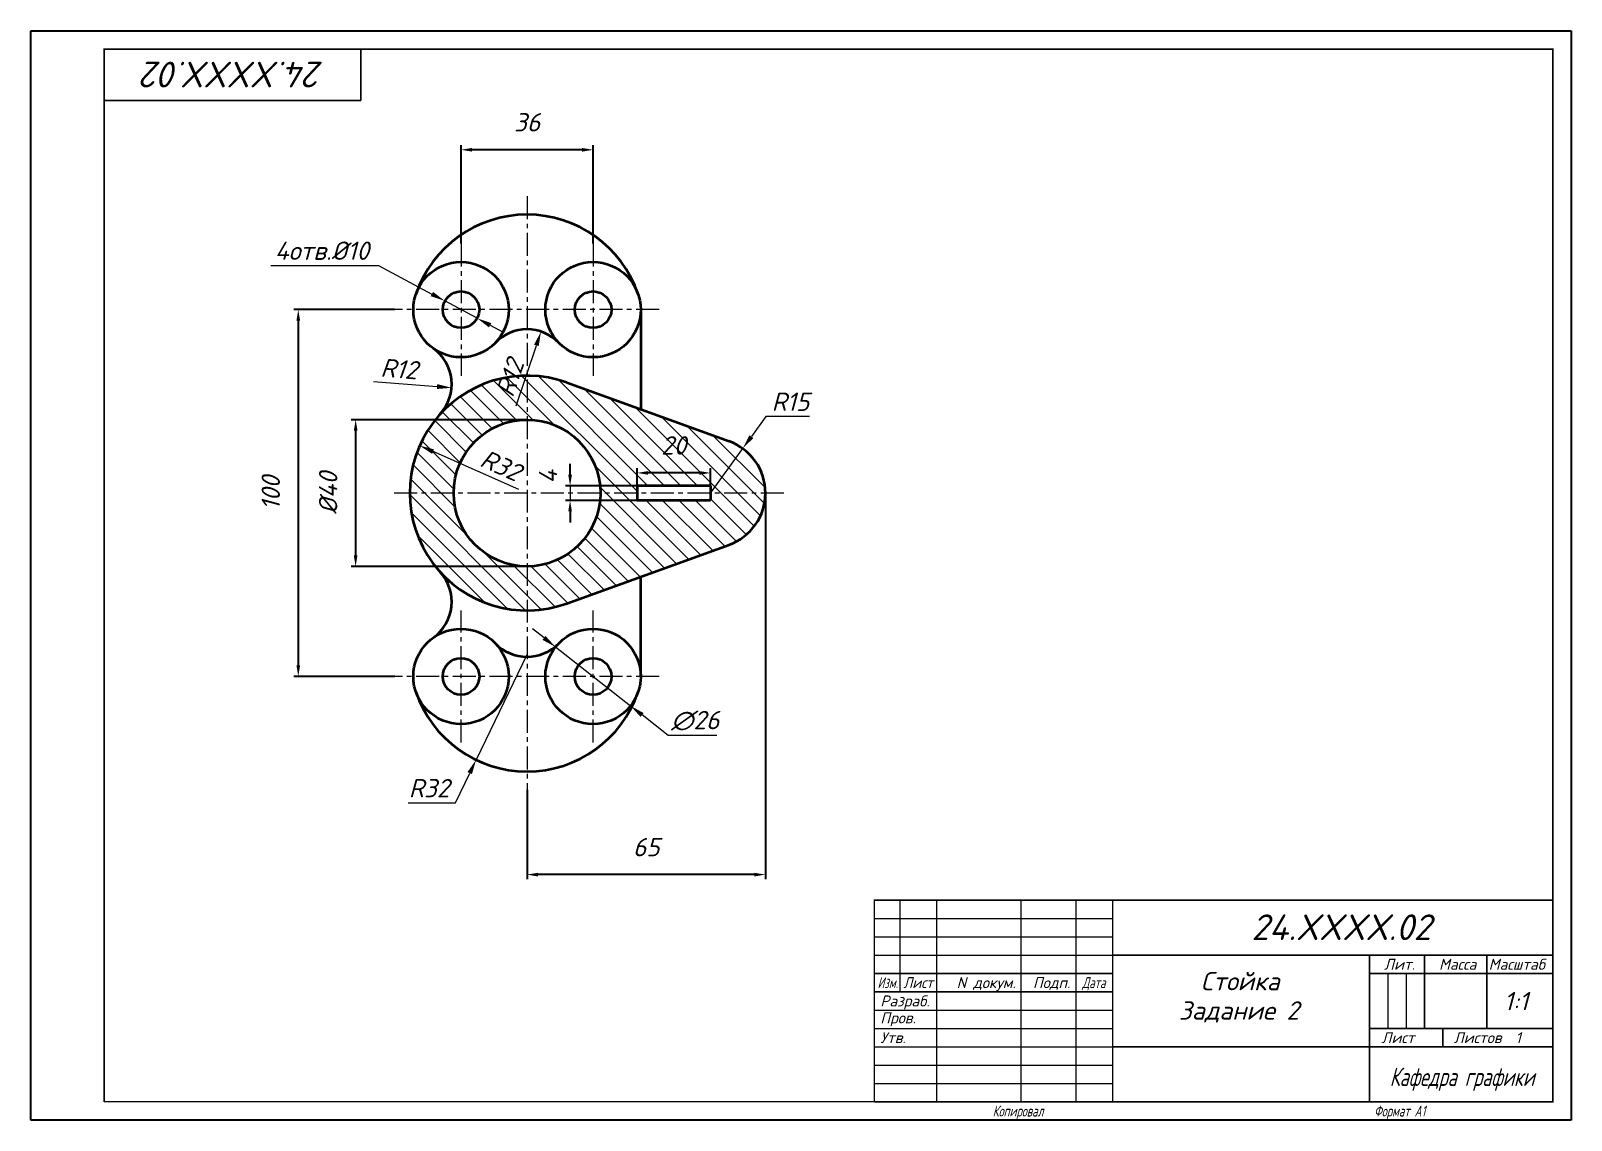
# Model space of a CAD drawing. Header units: millimetres. Extents: x 0 to 420, y 0 to 297.
import ezdxf
from ezdxf.enums import TextEntityAlignment as Align

# ---------------------------------------------------------------- set-up
doc = ezdxf.new("R2010")
doc.units = ezdxf.units.MM
doc.linetypes.add('CENTER', pattern=[2, 1.25, -0.25, 0.25, -0.25])
doc.layers.get('0').update_dxf_attribs({"lineweight": 15})
for name, color, linetype, lineweight in [('Осевая', 7, 'CENTER', 15), ('ОСН', 7, 'Continuous', 35), ('Размер', 7, 'Continuous', 18)]:
    doc.layers.add(name, color=color, linetype=linetype, lineweight=lineweight)
doc.styles.add('ESKD', font='isocpeur.ttf', dxfattribs={"oblique": 15})
doc.styles.get("Standard").update_dxf_attribs({"font": 'isocpeur.ttf', "oblique": 15})
doc.dimstyles.new('ESKD', dxfattribs={"dimtxt": 5, "dimasz": 4, "dimexe": 1.25, "dimexo": 0, "dimgap": 1.5, "dimtad": 3, "dimdec": 0, "dimdsep": 46, "dimtxsty": 'ESKD', "dimcen": 1.5, "dimdle": 1.25, "dimclrd": 256, "dimclre": 256, "dimclrt": 256, "dimazin": 2, "dimtfac": 0.766667, "dimtdec": 0, "dimtmove": 0, "dimatfit": 3, "dimtvp": 1.5, "dimtolj": 1, "dimtzin": 0, "dimlwd": -1, "dimlwe": -1, "dimarcsym": 0})
doc.dimstyles.new('ISO-25', dxfattribs={"dimtxt": 5, "dimasz": 3, "dimexe": 1.25, "dimexo": 0, "dimgap": 1.5, "dimtad": 0, "dimdec": 0, "dimzin": 0, "dimdsep": 46, "dimtxsty": 'ESKD', "dimcen": -3, "dimdle": 1.25, "dimadec": 0, "dimazin": 0, "dimtfac": 0.766667, "dimtdec": 0, "dimtofl": 0, "dimtmove": 2, "dimatfit": 3, "dimtvp": 1.5, "dimtolj": 1, "dimtzin": 0, "dimarcsym": 0})

# ---------------------------------------------------------------- blocks, each defined once
blk = doc.blocks.new('*D1')
at = {"layer": 'DEFPOINTS', "color": 0, "ltscale": 5, "transparency": 16777216}
for p in [(165.3, 176.47), (165.3, 172.98), (185.3, 172.98)]:
    blk.add_point(p, dxfattribs=at)
at = {"layer": 'Размер', "color": 0, "lineweight": -2, "ltscale": 5, "transparency": 16777216}
for p, q in [((165.3, 172.98), (165.3, 177.72)), ((182.3, 176.47), (168.3, 176.47)), ((185.3, 172.98), (185.3, 177.72))]:
    blk.add_line(p, q, dxfattribs=at)
at = {"layer": 'Размер', "color": 0, "ltscale": 5, "transparency": 16777216}
for points in [[(168.3, 176.97), (168.3, 175.97), (165.3, 176.47)], [(182.3, 176.97), (182.3, 175.97), (185.3, 176.47)]]:
    blk.add_solid(points, dxfattribs=at)
at = {"layer": 'Размер', "color": 0, "ltscale": 5, "transparency": 16777216, "insert": (175.3, 183.97), "char_height": 5, "attachment_point": 5, "style": 'ESKD'}
blk.add_mtext('\\A1;20', dxfattribs=at)
blk = doc.blocks.new('*D2')
at = {"layer": 'DEFPOINTS', "color": 0, "ltscale": 5, "transparency": 16777216}
for p in [(165.3, 172.98), (147.04, 168.98), (165.3, 168.98)]:
    blk.add_point(p, dxfattribs=at)
at = {"layer": 'Размер', "color": 0, "lineweight": -2, "ltscale": 5, "transparency": 16777216}
for p, q in [((147.04, 175.98), (147.04, 178.98)), ((165.3, 172.98), (145.79, 172.98)), ((165.3, 168.98), (145.79, 168.98)), ((147.04, 165.98), (147.04, 162.98))]:
    blk.add_line(p, q, dxfattribs=at)
at = {"layer": 'Размер', "color": 0, "ltscale": 5, "transparency": 16777216}
for points in [[(146.54, 175.98), (147.54, 175.98), (147.04, 172.98)], [(146.54, 165.98), (147.54, 165.98), (147.04, 168.98)]]:
    blk.add_solid(points, dxfattribs=at)
at = {"layer": 'Размер', "color": 0, "ltscale": 5, "transparency": 16777216, "insert": (141.04, 175.43), "char_height": 5, "attachment_point": 5, "rotation": 90, "style": 'ESKD'}
blk.add_mtext('\\A1;4', dxfattribs=at)
blk = doc.blocks.new('*D3')
at = {"layer": 'DEFPOINTS', "color": 0, "ltscale": 5, "transparency": 16777216}
for p in [(200.3, 170.98), (135.3, 90.06), (135.3, 66.95)]:
    blk.add_point(p, dxfattribs=at)
at = {"layer": 'Размер', "color": 0, "lineweight": -2, "ltscale": 5, "transparency": 16777216}
for p, q in [((200.3, 170.98), (200.3, 65.7)), ((135.3, 90.06), (135.3, 65.7)), ((197.3, 66.95), (138.3, 66.95))]:
    blk.add_line(p, q, dxfattribs=at)
at = {"layer": 'Размер', "color": 0, "ltscale": 5, "transparency": 16777216}
for points in [[(138.3, 67.45), (138.3, 66.45), (135.3, 66.95)], [(197.3, 67.45), (197.3, 66.45), (200.3, 66.95)]]:
    blk.add_solid(points, dxfattribs=at)
at = {"layer": 'Размер', "color": 0, "ltscale": 5, "transparency": 16777216, "insert": (167.8, 74.45), "char_height": 5, "attachment_point": 5, "style": 'ESKD'}
blk.add_mtext('\\A1;65', dxfattribs=at)
blk = doc.blocks.new('*D4')
at = {"layer": 'DEFPOINTS', "color": 0, "ltscale": 5, "transparency": 16777216}
for p in [(135.3, 190.98), (88.57, 150.98), (135.3, 150.98)]:
    blk.add_point(p, dxfattribs=at)
at = {"layer": 'Размер', "color": 0, "lineweight": -2, "ltscale": 5, "transparency": 16777216}
for p, q in [((135.3, 190.98), (87.32, 190.98)), ((88.57, 187.98), (88.57, 153.98)), ((135.3, 150.98), (87.32, 150.98))]:
    blk.add_line(p, q, dxfattribs=at)
at = {"layer": 'Размер', "color": 0, "ltscale": 5, "transparency": 16777216}
for points in [[(88.07, 187.98), (89.07, 187.98), (88.57, 190.98)], [(88.07, 153.98), (89.07, 153.98), (88.57, 150.98)]]:
    blk.add_solid(points, dxfattribs=at)
at = {"layer": 'Размер', "color": 0, "ltscale": 5, "transparency": 16777216, "insert": (81.07, 170.98), "char_height": 5, "attachment_point": 5, "rotation": 90, "style": 'ESKD'}
blk.add_mtext('\\A1;%%c40', dxfattribs=at)
blk = doc.blocks.new('*D5')
at = {"layer": 'DEFPOINTS', "color": 0, "ltscale": 5, "transparency": 16777216}
for p in [(99.3, 220.98), (72.93, 120.98), (99.3, 120.98)]:
    blk.add_point(p, dxfattribs=at)
at = {"layer": 'Размер', "color": 0, "lineweight": -2, "ltscale": 5, "transparency": 16777216}
for p, q in [((99.3, 220.98), (71.68, 220.98)), ((72.93, 217.98), (72.93, 123.98)), ((99.3, 120.98), (71.68, 120.98))]:
    blk.add_line(p, q, dxfattribs=at)
at = {"layer": 'Размер', "color": 0, "ltscale": 5, "transparency": 16777216}
for points in [[(72.43, 217.98), (73.43, 217.98), (72.93, 220.98)], [(72.43, 123.98), (73.43, 123.98), (72.93, 120.98)]]:
    blk.add_solid(points, dxfattribs=at)
at = {"layer": 'Размер', "color": 0, "ltscale": 5, "transparency": 16777216, "insert": (65.43, 170.98), "char_height": 5, "attachment_point": 5, "rotation": 90, "style": 'ESKD'}
blk.add_mtext('\\A1;100', dxfattribs=at)
blk = doc.blocks.new('*D6')
at = {"layer": 'DEFPOINTS', "color": 0, "ltscale": 5, "transparency": 16777216}
for p in [(117.3, 264.56), (117.3, 238.98), (153.3, 238.98)]:
    blk.add_point(p, dxfattribs=at)
at = {"layer": 'Размер', "color": 0, "lineweight": -2, "ltscale": 5, "transparency": 16777216}
for p, q in [((117.3, 238.98), (117.3, 265.81)), ((153.3, 238.98), (153.3, 265.81)), ((150.3, 264.56), (120.3, 264.56))]:
    blk.add_line(p, q, dxfattribs=at)
at = {"layer": 'Размер', "color": 0, "ltscale": 5, "transparency": 16777216}
for points in [[(120.3, 265.06), (120.3, 264.06), (117.3, 264.56)], [(150.3, 265.06), (150.3, 264.06), (153.3, 264.56)]]:
    blk.add_solid(points, dxfattribs=at)
at = {"layer": 'Размер', "color": 0, "ltscale": 5, "transparency": 16777216, "insert": (135.3, 272.06), "char_height": 5, "attachment_point": 5, "style": 'ESKD'}
blk.add_mtext('\\A1;36', dxfattribs=at)
blk = doc.blocks.new('*D7')
at = {"layer": 'DEFPOINTS', "color": 0, "ltscale": 5, "transparency": 16777216}
for p in [(194.11, 183.12), (185.3, 170.98)]:
    blk.add_point(p, dxfattribs=at)
at = {"layer": 'Размер', "ltscale": 5, "transparency": 16777216}
for p, q in [((200.45, 191.87), (196.46, 186.36)), ((212.29, 191.87), (200.45, 191.87)), ((185.3, 170.98), (194.11, 183.12))]:
    blk.add_line(p, q, dxfattribs=at)
blk.add_solid([(195.92, 186.75), (197, 185.97), (194.11, 183.12)], dxfattribs=at)
at = {"layer": 'Размер', "ltscale": 5, "transparency": 16777216, "insert": (207.12, 195.87), "char_height": 5, "attachment_point": 5, "style": 'ESKD'}
blk.add_mtext('\\A1;R15', dxfattribs=at)
blk = doc.blocks.new('*D8')
at = {"layer": 'DEFPOINTS', "color": 0, "ltscale": 5, "transparency": 16777216}
for p in [(143.08, 129.01), (163.52, 112.95)]:
    blk.add_point(p, dxfattribs=at)
at = {"layer": 'Размер', "ltscale": 5, "transparency": 16777216}
for p, q in [((139.93, 131.49), (136.79, 133.96)), ((143.08, 129.01), (163.52, 112.95)), ((173.74, 104.92), (166.67, 110.48)), ((187.08, 104.92), (173.74, 104.92))]:
    blk.add_line(p, q, dxfattribs=at)
for points in [[(140.34, 132.01), (139.52, 130.96), (143.08, 129.01)], [(167.08, 111), (166.25, 109.95), (163.52, 112.95)]]:
    blk.add_solid(points, dxfattribs=at)
at = {"layer": 'Размер', "ltscale": 5, "transparency": 16777216, "insert": (181.16, 108.92), "char_height": 5, "attachment_point": 5, "style": 'ESKD'}
blk.add_mtext('\\A1;∅26', dxfattribs=at)
blk = doc.blocks.new('*D9')
at = {"layer": 'DEFPOINTS', "color": 0, "ltscale": 5, "transparency": 16777216}
for p in [(135.3, 127.06), (121.41, 98.24)]:
    blk.add_point(p, dxfattribs=at)
at = {"layer": 'Размер', "ltscale": 5, "transparency": 16777216}
for p, q in [((135.3, 127.06), (121.41, 98.24)), ((115.77, 86.52), (119.68, 94.63)), ((102.93, 86.52), (115.77, 86.52))]:
    blk.add_line(p, q, dxfattribs=at)
blk.add_solid([(119.07, 94.92), (120.28, 94.34), (121.41, 98.24)], dxfattribs=at)
at = {"layer": 'Размер', "ltscale": 5, "transparency": 16777216, "insert": (108.6, 90.52), "char_height": 5, "attachment_point": 5, "style": 'ESKD'}
blk.add_mtext('\\A1;R32', dxfattribs=at)
blk = doc.blocks.new('*D10')
at = {"layer": 'DEFPOINTS', "color": 0, "ltscale": 5, "transparency": 16777216}
for p in [(106.02, 183.9), (135.3, 170.98)]:
    blk.add_point(p, dxfattribs=at)
at = {"layer": 'Размер', "ltscale": 5, "transparency": 16777216}
blk.add_line((133.07, 171.96), (109.68, 182.29), dxfattribs=at)
blk.add_solid([(109.95, 182.9), (109.41, 181.68), (106.02, 183.9)], dxfattribs=at)
at = {"layer": 'Размер', "ltscale": 5, "transparency": 16777216, "insert": (128.13, 178.52), "char_height": 5, "attachment_point": 5, "rotation": 336.1873, "style": 'ESKD'}
blk.add_mtext('\\A1;R32', dxfattribs=at)
blk = doc.blocks.new('*D11')
at = {"layer": 'DEFPOINTS', "color": 0, "ltscale": 5, "transparency": 16777216}
for p in [(139.11, 215.01), (135.3, 203.63)]:
    blk.add_point(p, dxfattribs=at)
at = {"layer": 'Размер', "ltscale": 5, "transparency": 16777216}
blk.add_line((132.33, 194.78), (137.84, 211.22), dxfattribs=at)
blk.add_solid([(137.21, 211.43), (138.47, 211.01), (139.11, 215.01)], dxfattribs=at)
at = {"layer": 'Размер', "ltscale": 5, "transparency": 16777216, "insert": (130.66, 202.37), "char_height": 5, "attachment_point": 5, "rotation": 71.4854, "style": 'ESKD'}
blk.add_mtext('\\A1;R12', dxfattribs=at)
blk = doc.blocks.new('*D12')
at = {"layer": 'DEFPOINTS', "color": 0, "ltscale": 5, "transparency": 16777216}
for p in [(102.79, 200.63), (114.75, 199.69)]:
    blk.add_point(p, dxfattribs=at)
at = {"layer": 'Размер', "ltscale": 5, "transparency": 16777216}
blk.add_line((93.47, 201.35), (110.76, 200.01), dxfattribs=at)
blk.add_solid([(110.81, 200.67), (110.71, 199.34), (114.75, 199.69)], dxfattribs=at)
at = {"layer": 'Размер', "ltscale": 5, "transparency": 16777216, "insert": (100.43, 204.82), "char_height": 5, "attachment_point": 5, "rotation": 355.5426, "style": 'ESKD'}
blk.add_mtext('\\A1;R12', dxfattribs=at)
blk = doc.blocks.new('*D13')
at = {"layer": 'DEFPOINTS', "color": 0, "ltscale": 5, "transparency": 16777216}
for p in [(112.89, 223.35), (121.71, 218.62)]:
    blk.add_point(p, dxfattribs=at)
at = {"layer": 'Размер', "ltscale": 5, "transparency": 16777216}
for p, q in [((65.46, 233.05), (94.8, 233.05)), ((94.8, 233.05), (109.37, 225.24)), ((121.71, 218.62), (112.89, 223.35)), ((125.23, 216.73), (128.75, 214.84))]:
    blk.add_line(p, q, dxfattribs=at)
for points in [[(109.68, 225.82), (109.05, 224.65), (112.89, 223.35)], [(125.55, 217.31), (124.92, 216.14), (121.71, 218.62)]]:
    blk.add_solid(points, dxfattribs=at)
at = {"layer": 'Размер', "ltscale": 5, "transparency": 16777216, "insert": (79.38, 237.05), "char_height": 5, "attachment_point": 5, "style": 'ESKD'}
blk.add_mtext('\\A1;4отв.%%c10', dxfattribs=at)

msp = doc.modelspace()

# ---------------------------------------------------------------- hatches: boundary and pattern name
at = {"ltscale": 5}
h = msp.add_hatch(dxfattribs=at)
h.set_pattern_fill('ANSI31', color=256, angle=90, style=0)
h.paths.add_polyline_path([(200.3, 170.98), (185.3, 170.98), (185.3, 168.98), (165.3, 168.98), (165.3, 170.98), (155.3, 170.98, -0.414214), (135.3, 150.98), (135.3, 138.98, 0.086947), (146.18, 140.89), (190.4, 156.88, 0.31589)])
h.paths.add_polyline_path([(146.18, 201.08, 0.086947), (135.3, 202.98), (135.3, 190.98, -0.414214), (155.3, 170.98), (165.3, 170.98), (165.3, 172.98), (185.3, 172.98), (185.3, 170.98), (200.3, 170.98, 0.31589), (190.4, 185.09)])
h.paths.add_polyline_path([(135.3, 202.98, 0.414214), (103.3, 170.98), (115.3, 170.98, -0.414214), (135.3, 190.98)])
h.paths.add_polyline_path([(115.3, 170.98), (103.3, 170.98, 0.414214), (135.3, 138.98), (135.3, 150.98, -0.414214)])
h.paths.add_polyline_path([(170.38, 187.72), (180.22, 187.72), (180.22, 180.22), (170.38, 180.22)], flags=24)
h.paths.add_polyline_path([(125.06, 197.47), (129.14, 209.65), (136.25, 207.27), (132.18, 195.09)], flags=9)

# ---------------------------------------------------------------- linework, layer by layer
for p, q in [((230, 55), (295, 55)), ((230, 50), (295, 50)), ((230, 45), (295, 45)), ((370, 40), (370, 25)), ((370, 40), (370, 25)), ((375, 40), (375, 25)), ((375, 40), (375, 25)), ((230, 30), (295, 30)), ((230, 25), (295, 25)), ((230, 20), (295, 20)), ((230, 15), (295, 15)), ((230, 10), (295, 10)), ((230, 5), (20, 5))]:
    msp.add_line(p, q)
at = {"const_width": 0.4}
for points in [[(20, 5), (20, 292), (415, 292), (415, 5), (230, 5)], [(90, 292), (90, 278)], [(20, 278), (90, 278)], [(230, 5), (230, 60), (415, 60)], [(237, 35), (237, 60)], [(247, 5), (247, 60)], [(270, 5), (270, 60)], [(285, 60), (285, 5)], [(295, 5), (295, 60)], [(295, 45), (415, 45)], [(365, 45), (365, 5)], [(380, 45), (380, 25)], [(380, 45), (380, 25)], [(397, 45), (397, 25)], [(397, 45), (397, 25)], [(230, 40), (295, 40)], [(365, 40), (415, 40)], [(365, 40), (415, 40)], [(230, 35), (295, 35)], [(365, 25), (415, 25)], [(365, 25), (415, 25)], [(385, 25), (385, 20)], [(385, 25), (385, 20)], [(295, 20), (415, 20)]]:
    msp.add_lwpolyline(points, dxfattribs=at)
at = {"layer": 'DEFPOINTS'}
for p, q in [((0, 297), (420, 297)), ((0, 0), (0, 297)), ((420, 297), (420, 0)), ((420, 0), (0, 0))]:
    msp.add_line(p, q, dxfattribs=at)
at = {"layer": 'Осевая', "ltscale": 5}
for p, q in [((135.3, 251.9), (135.3, 90.06)), ((117.3, 238.98), (117.3, 202.98)), ((153.3, 238.98), (153.3, 202.98)), ((171.3, 220.98), (99.3, 220.98)), ((205.3, 170.98), (98.3, 170.98)), ((117.3, 102.98), (117.3, 138.98)), ((153.3, 102.98), (153.3, 138.98)), ((171.3, 120.98), (99.3, 120.98))]:
    msp.add_line(p, q, dxfattribs=at)
at = {"layer": 'ОСН', "ltscale": 5}
for p, q in [((166.3, 220.98), (166.3, 193.8)), ((146.18, 201.08), (190.4, 185.09)), ((185.3, 172.98), (165.3, 172.98)), ((165.3, 172.98), (165.3, 168.98)), ((185.3, 172.98), (185.3, 168.98)), ((185.3, 168.98), (165.3, 168.98)), ((146.18, 140.89), (190.4, 156.88)), ((166.3, 120.98), (166.3, 148.16))]:
    msp.add_line(p, q, dxfattribs=at)
for centre, radius in [((117.3, 220.98), 13), ((153.3, 220.98), 13), ((117.3, 220.98), 5), ((153.3, 220.98), 5), ((135.3, 170.98), 20), ((117.3, 120.98), 13), ((153.3, 120.98), 13), ((117.3, 120.98), 5), ((153.3, 120.98), 5)]:
    msp.add_circle(centre, radius, dxfattribs=at)
for centre, radius, start, end in [((135.3, 214.9), 32, 18.6717, 161.3283), ((135.3, 203.63), 12, 43.9455, 136.0545), ((102.79, 200.63), 12, 317.6431, 54.509), ((135.3, 170.98), 32, 70.1231, 289.8769), ((185.3, 170.98), 15, 289.8769, 70.1231), ((102.79, 141.34), 12, 305.491, 42.3569), ((135.3, 138.33), 12, 223.9455, 316.0545), ((135.3, 127.06), 32, 198.6717, 341.3283)]:
    msp.add_arc(centre, radius, start, end, dxfattribs=at)
at = {"layer": 'Размер', "ltscale": 5}
msp.add_line((147.04, 172.98), (147.04, 168.98), dxfattribs=at)

# ---------------------------------------------------------------- texts
at = {"oblique": 15}
msp.add_text('24.XXXX.02', height=7, rotation=180, dxfattribs=at).set_placement((79.92, 288.57))
for s, height, p in [('24.XXXX.02', 7, (332.79, 49.11)), ('Лит.', 3, (368.96, 41)), ('Масса', 3, (383.96, 41)), ('Масштаб', 3, (397.5, 41)), ('N докум.', 3, (252.44, 36)), ('Подп.', 3, (273.25, 36)), ('Стойка', 5, (319, 35.41)), ('Разраб.', 3, (231.63, 31)), ('Пров.', 3, (231.63, 26.4)), ('Задание 2', 5, (313.02, 27.41)), ('Утв.', 3, (231.63, 21)), ('Лист', 3, (368.26, 21)), ('Листов  1', 3, (387.96, 21))]:
    msp.add_text(s, height=height, dxfattribs=at).set_placement(p)
for s, height, width, p in [('Изм.', 3, 0.7, (230.86, 36)), ('Лист', 3, 0.9, (237.89, 36)), ('Дата', 3, 0.7, (286.68, 36)), ('Кафедра графики', 5, 0.7, (370.52, 9.32)), ('Копировал', 3, 0.7, (262.26, 1)), ('Формат А1', 3, 0.7, (366.26, 1))]:
    msp.add_text(s, height=height, dxfattribs=dict(at, width=width)).set_placement(p)
msp.add_text('1:1', height=5, dxfattribs=at).set_placement((404.96, 29.97), align=Align.CENTER)

# ---------------------------------------------------------------- dimensions: what is measured, and where the dimension line sits
at = {"layer": 'Размер', "ltscale": 5}
for base, p1, p2, picture, middle in [((117.3, 264.56), (153.3, 238.98), (117.3, 238.98), '*D6', (135.3, 272.06)), ((165.3, 176.47), (185.3, 172.98), (165.3, 172.98), '*D1', (175.3, 183.97)), ((135.3, 66.95), (200.3, 170.98), (135.3, 90.06), '*D3', (167.8, 74.45))]:
    dim = msp.add_linear_dim(base=base, p1=p1, p2=p2, dimstyle='ISO-25', dxfattribs=at)
    dim.commit()
    dim.dimension.update_dxf_attribs({"geometry": picture, "text_midpoint": middle})
dim = msp.add_diameter_dim_2p(p1=(121.71, 218.62), p2=(112.89, 223.35), text='4отв.%%c10', dimstyle='ESKD', override={"dimtoh": 1}, dxfattribs=at)
dim.commit()
dim.dimension.update_dxf_attribs({"geometry": '*D13', "text_midpoint": (79.38, 233.05), "dimtype": 163})
dim = msp.add_linear_dim(base=(72.93, 120.98), p1=(99.3, 220.98), p2=(99.3, 120.98), angle=90, dimstyle='ISO-25', dxfattribs=at)
dim.commit()
dim.dimension.update_dxf_attribs({"geometry": '*D5', "text_midpoint": (65.43, 170.98)})
for center, mpoint, picture, middle in [((135.3, 203.63), (139.11, 215.01), '*D11', (134.45, 201.1)), ((102.79, 200.63), (114.75, 199.69), '*D12', (100.12, 200.83)), ((135.3, 170.98), (106.02, 183.9), '*D10', (126.51, 174.86))]:
    dim = msp.add_radius_dim(center=center, mpoint=mpoint, dimstyle='ESKD', dxfattribs=at)
    dim.commit()
    dim.dimension.update_dxf_attribs({"geometry": picture, "text_midpoint": middle, "dimtype": 164})
dim = msp.add_radius_dim(center=(185.3, 170.98), mpoint=(194.11, 183.12), dimstyle='ESKD', override={"dimtoh": 1}, dxfattribs=at)
dim.commit()
dim.dimension.update_dxf_attribs({"geometry": '*D7', "text_midpoint": (207.12, 191.87), "dimtype": 164})
dim = msp.add_linear_dim(base=(88.57, 150.98), p1=(135.3, 190.98), p2=(135.3, 150.98), angle=90, text='%%c40', dimstyle='ISO-25', dxfattribs=at)
dim.commit()
dim.dimension.update_dxf_attribs({"geometry": '*D4', "text_midpoint": (81.07, 170.98)})
dim = msp.add_linear_dim(base=(147.04, 168.98), p1=(165.3, 172.98), p2=(165.3, 168.98), angle=90, dimstyle='ISO-25', dxfattribs=at)
dim.commit()
dim.dimension.update_dxf_attribs({"geometry": '*D2', "text_midpoint": (141.04, 175.43), "dimtype": 160})
dim = msp.add_diameter_dim_2p(p1=(143.08, 129.01), p2=(163.52, 112.95), dimstyle='ESKD', override={"dimtoh": 1}, dxfattribs=at)
dim.commit()
dim.dimension.update_dxf_attribs({"geometry": '*D8', "text_midpoint": (181.16, 108.92)})
dim = msp.add_radius_dim(center=(135.3, 127.06), mpoint=(121.41, 98.24), dimstyle='ESKD', override={"dimtoh": 1}, dxfattribs=at)
dim.commit()
dim.dimension.update_dxf_attribs({"geometry": '*D9', "text_midpoint": (108.6, 90.52)})

doc.saveas('drawing.dxf')
